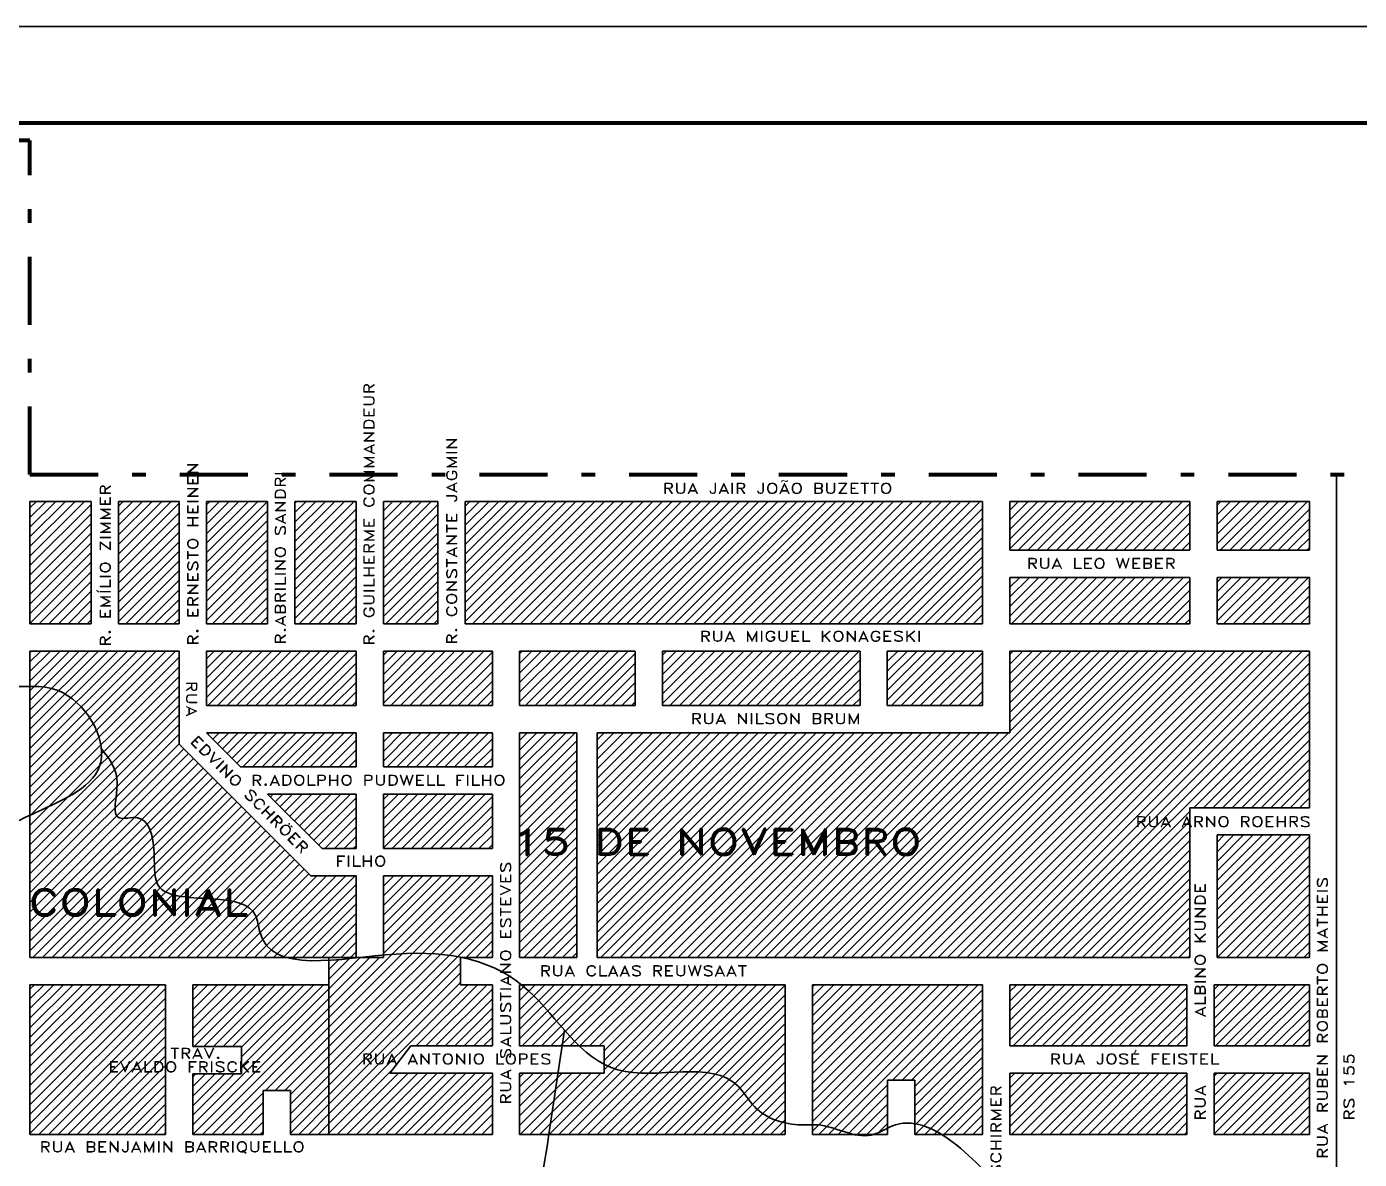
# Model space of a CAD drawing. Extents: x 15348.6 to 15438.1, y 2292.7 to 2368.6.
# Drawn here: x 15395.33 to 15405.11, y 2360.28 to 2368.6 of the extents above; entities that cross this region are included whole.
import ezdxf

# ---------------------------------------------------------------- set-up
doc = ezdxf.new("R2010")
doc.units = 0
doc.header["$LTSCALE"] = 2
doc.header["$MEASUREMENT"] = 0
doc.linetypes.add('DASHDOT2', pattern=[0.5, 0.25, -0.125, 0, -0.125])
doc.layers.get('0').update_dxf_attribs({"linetype": 'CONTINUOUS', "lineweight": 30})
for name, color, linetype, lineweight in [('02', 1, 'CONTINUOUS', 30), ('06', 7, 'CONTINUOUS', 30), ('12', 35, 'CONTINUOUS', 140), ('15NOVEMBRO', 2, 'CONTINUOUS', 30), ('COLONIAL', 10, 'CONTINUOUS', 30), ('DI', 30, 'CONTINUOUS', 30), ('Hidro', 5, 'CONTINUOUS', 30), ('SAOGERALDO', 1, 'CONTINUOUS', 30)]:
    doc.layers.add(name, color=color, linetype=linetype, lineweight=lineweight)
doc.styles.get("Standard").update_dxf_attribs({"font": 'romand.shx'})
pattern_1 = [(45, (0, 0), (-0.03535533905932738, 0.03535533905932738), [])]

msp = doc.modelspace()

# ---------------------------------------------------------------- hatches: boundary and pattern name
at = {"layer": '15NOVEMBRO', "linetype": 'Continuous'}
h = msp.add_hatch(dxfattribs=at)
h.set_pattern_fill('ANSI31', color=256, scale=0.4, style=0)
h.set_pattern_definition(pattern_1)
h.paths.add_polyline_path([(15398.54529145551, 2364.216892962601), (15402.34529145551, 2364.216892962601), (15402.34529145551, 2365.116892962601), (15398.54529145551, 2365.116892962601)])
at = {"layer": '15NOVEMBRO'}
h = msp.add_hatch(dxfattribs=at)
h.set_pattern_fill('ANSI31', color=256, scale=0.4, style=0)
h.set_pattern_definition(pattern_1)
h.paths.add_polyline_path([(15403.8673277573, 2365.116892962601), (15402.54529145551, 2365.116892962601), (15402.54529145551, 2364.758910001367), (15403.8673277573, 2364.758910001367)])
h.paths.add_polyline_path([(15404.74529145552, 2365.116892962602), (15404.0673277573, 2365.116892962601), (15404.0673277573, 2364.758910001367), (15404.74529145551, 2364.758910001367)])
h.paths.add_polyline_path([(15404.74529145551, 2364.558910001367), (15404.0673277573, 2364.558910001367), (15404.0673277573, 2364.216892962601), (15404.74529145551, 2364.216892962601)])
h.paths.add_polyline_path([(15403.8673277573, 2364.558910001368), (15402.54529145552, 2364.558910001367), (15402.54529145551, 2364.216892962601), (15403.8673277573, 2364.216892962601)])
h = msp.add_hatch(dxfattribs=at)
h.set_pattern_fill('ANSI31', color=256, scale=0.4, style=0)
h.set_pattern_definition(pattern_1)
h.paths.add_polyline_path([(15399.36529145551, 2363.416892962602), (15398.94529145551, 2363.416892962602), (15398.94529145551, 2361.766892962602), (15399.36529145552, 2361.766892962602)])
h.paths.add_polyline_path([(15399.51529145551, 2363.416892962601), (15399.51529145551, 2361.766892962602), (15403.8673277573, 2361.766892962602), (15403.8673277573, 2362.866892962601), (15404.74529145551, 2362.866892962601), (15404.74529145551, 2364.016892962602), (15402.54529145551, 2364.016892962602), (15402.54529145551, 2363.416892962601)])
h.paths.add_polyline_path([(15404.74529145551, 2362.666892962602), (15404.0673277573, 2362.666892962602), (15404.0673277573, 2361.766892962601), (15404.74529145551, 2361.766892962602)])
h.paths.add_polyline_path([(15404.74529145551, 2361.116892962601), (15404.74529145551, 2361.566892962602), (15404.04529145551, 2361.566892962602), (15404.04529145551, 2361.116892962601)])
h.paths.add_polyline_path([(15396.97804393404, 2363.005129267173), (15394.8328058388, 2363.005129267173), (15394.8328058388, 2363.155129267173), (15396.97804393404, 2363.155129267173)], flags=9)
h.paths.add_polyline_path([(15398.88045470622, 2362.457133408472), (15395.39831184908, 2362.457133408472), (15395.39831184908, 2362.832133408472), (15398.88045470622, 2362.832133408472)], flags=9)
h.paths.add_polyline_path([(15403.44240874255, 2362.821906563033), (15404.94002779017, 2362.821906563033), (15404.94002779017, 2362.706999896565), (15403.44240874255, 2362.706999896565)], flags=9)
at = {"layer": '15NOVEMBRO', "linetype": 'Continuous'}
h = msp.add_hatch(dxfattribs=at)
h.set_pattern_fill('ANSI31', color=256, scale=0.4, style=0)
h.set_pattern_definition(pattern_1)
h.paths.add_polyline_path([(15399.99529145551, 2364.016892962602), (15401.44529145551, 2364.016892962602), (15401.44529145551, 2363.616892962601), (15399.99529145551, 2363.616892962601)])
h.paths.add_polyline_path([(15398.94529145551, 2364.016892962602), (15399.79529145551, 2364.016892962602), (15399.79529145551, 2363.616892962601), (15398.94529145551, 2363.616892962601)])
h.paths.add_polyline_path([(15401.64529145551, 2364.016892962602), (15402.34529145551, 2364.016892962602), (15402.34529145551, 2363.616892962601), (15401.64529145551, 2363.616892962601)])
h = msp.add_hatch(dxfattribs=at)
h.set_pattern_fill('ANSI31', color=256, scale=0.4, style=0)
h.set_pattern_definition(pattern_1)
h.paths.add_polyline_path([(15397.94529145551, 2362.966892962601), (15398.74529145551, 2362.966892962601), (15398.74529145551, 2362.566892962602), (15397.94529145551, 2362.566892962602)])
at = {"layer": '15NOVEMBRO'}
h = msp.add_hatch(dxfattribs=at)
h.set_pattern_fill('ANSI31', color=256, scale=0.4, style=0)
h.set_pattern_definition(pattern_1)
edge = h.paths.add_edge_path()
edge.add_line((15398.74529145551, 2361.566892962601), (15398.51150741549, 2361.566892962603))
edge.add_line((15398.51150741549, 2361.566892962603), (15398.51150741548, 2361.76825533533))
edge.add_spline(control_points=[(15398.51972070596, 2361.766892962602), (15398.37551585443, 2361.796727240598), (15398.18821548533, 2361.804805826187), (15397.97668388205, 2361.787088199515), (15397.94529145551, 2361.78415255488)], knot_values=[3.009577336264993, 3.009577336264993, 3.009577336264993, 3.009577336264993, 3.44653621466964, 3.521799461975714, 3.521799461975714, 3.521799461975714, 3.521799461975714], degree=3, periodic=0)
edge.add_line((15397.94529145551, 2361.78415255488), (15397.94529145551, 2361.766892962602))
edge.add_line((15397.94529145551, 2361.766892962602), (15397.77877630882, 2361.766892962602))
edge.add_spline(control_points=[(15397.77877630883, 2361.766892962602), (15397.69948295653, 2361.758396540155), (15397.62056199622, 2361.750277075598), (15397.54529145551, 2361.746006657312)], knot_values=[2.690397797179733, 2.690397797179733, 2.690397797179733, 2.690397797179733, 2.877879682046932, 2.877879682046932, 2.877879682046932, 2.877879682046932], degree=3, periodic=0)
edge.add_line((15397.54529145551, 2361.746006657311), (15397.54529145552, 2360.466892962602))
edge.add_line((15397.54529145552, 2360.466892962602), (15398.74529145551, 2360.466892962602))
edge.add_line((15398.74529145551, 2360.466892962602), (15398.74529145551, 2360.916892962602))
edge.add_line((15398.74529145551, 2360.916892962602), (15397.99341500562, 2360.916892962602))
edge.add_line((15397.99341500562, 2360.916892962602), (15398.14706684527, 2361.116892962601))
edge.add_line((15398.14706684527, 2361.116892962601), (15398.74529145551, 2361.116892962601))
edge.add_line((15398.74529145551, 2361.116892962601), (15398.74529145551, 2361.566892962601))
edge = h.paths.add_edge_path()
edge.add_line((15398.74529145551, 2362.366892962601), (15397.94529145551, 2362.366892962601))
edge.add_line((15397.94529145551, 2362.366892962601), (15397.94529145551, 2361.78415255488))
edge.add_spline(control_points=[(15397.94529145551, 2361.78415255488), (15397.97668388205, 2361.787088199515), (15398.18821548533, 2361.804805826187), (15398.37551585443, 2361.796727240598), (15398.51972070596, 2361.766892962602)], knot_values=[3.009577336264993, 3.009577336264993, 3.009577336264993, 3.009577336264993, 3.084840583571067, 3.521799461975714, 3.521799461975714, 3.521799461975714, 3.521799461975714], degree=3, periodic=0)
edge.add_line((15398.51972070596, 2361.766892962602), (15398.74529145551, 2361.766892962602))
edge.add_line((15398.74529145551, 2361.766892962602), (15398.74529145551, 2362.366892962601))
h.paths.add_polyline_path([(15397.75922826877, 2361.078589082635), (15399.37589493543, 2361.078589082635), (15399.37589493543, 2360.963682416167), (15397.75922826877, 2360.963682416167)], flags=9)
h = msp.add_hatch(dxfattribs=at)
h.set_pattern_fill('ANSI31', color=256, scale=0.4, style=0)
h.set_pattern_definition(pattern_1)
edge = h.paths.add_edge_path()
edge.add_spline(control_points=[(15399.27424141496, 2361.232913923319), (15399.18679889521, 2361.332326267695), (15399.0881356364, 2361.457702227217), (15398.97579976806, 2361.552943002669), (15398.95819337631, 2361.566892962602)], knot_values=[4.023812758682234, 4.023812758682234, 4.023812758682234, 4.023812758682234, 4.404741643844562, 4.473965615422356, 4.473965615422356, 4.473965615422356, 4.473965615422356], degree=3, periodic=0)
edge.add_line((15398.95819337632, 2361.566892962602), (15398.94529145551, 2361.566892962602))
edge.add_line((15398.94529145551, 2361.566892962602), (15398.94529145551, 2361.116892962601))
edge.add_line((15398.94529145551, 2361.116892962601), (15399.25726595892, 2361.116892962601))
edge.add_spline(control_points=[(15399.25726595892, 2361.116892962601), (15399.26292949954, 2361.155576345252), (15399.26858545726, 2361.194245134285), (15399.27424141497, 2361.232913923319)], knot_values=[0, 0, 0, 0, 0.1179394777064714, 0.1179394777064714, 0.1179394777064714, 0.1179394777064714], degree=3, periodic=0)
edge = h.paths.add_edge_path()
edge.add_line((15400.89529145551, 2361.566892962602), (15398.95819337631, 2361.566892962602))
edge.add_spline(control_points=[(15398.95819337631, 2361.566892962602), (15398.97579976806, 2361.552943002669), (15399.0881356364, 2361.457702227217), (15399.18679889521, 2361.332326267695), (15399.27424141496, 2361.232913923319)], knot_values=[4.023812758682235, 4.023812758682235, 4.023812758682235, 4.023812758682235, 4.093036730260029, 4.473965615422357, 4.473965615422357, 4.473965615422357, 4.473965615422357], degree=3, periodic=0)
edge.add_spline(control_points=[(15399.27424141496, 2361.232913923319), (15399.30978654528, 2361.192503094057), (15399.34598463418, 2361.153196637168), (15399.38375875247, 2361.116892962664)], knot_values=[4.473965615422357, 4.473965615422357, 4.473965615422357, 4.473965615422357, 4.62881210089573, 4.62881210089573, 4.62881210089573, 4.62881210089573], degree=3, periodic=0)
edge.add_line((15399.38375875254, 2361.116892962601), (15399.56529145551, 2361.116892962601))
edge.add_line((15399.56529145551, 2361.116892962601), (15399.56529145551, 2360.981346868052))
edge.add_spline(control_points=[(15399.56529145552, 2360.981346868049), (15399.59776906568, 2360.964395719107), (15399.8998600474, 2360.841519512247), (15400.44042896287, 2361.055254459853), (15400.6676098671, 2360.639623105594), (15400.80998552332, 2360.570287746797), (15400.89529145551, 2360.551106211785)], knot_values=[4.858526700468653, 4.858526700468653, 4.858526700468653, 4.858526700468653, 4.97158551612217, 5.861647393882578, 6.052966025565458, 6.30632338731716, 6.30632338731716, 6.30632338731716, 6.30632338731716], degree=3, periodic=0)
edge.add_line((15400.89529145551, 2360.551106211784), (15400.89529145551, 2361.566892962602))
edge = h.paths.add_edge_path(flags=16)
edge.add_spline(control_points=[(15399.38375875247, 2361.116892962664), (15399.34598463418, 2361.153196637168), (15399.30978654528, 2361.192503094057), (15399.27424141496, 2361.232913923319)], knot_values=[4.473965615422357, 4.473965615422357, 4.473965615422357, 4.473965615422357, 4.62881210089573, 4.62881210089573, 4.62881210089573, 4.62881210089573], degree=3, periodic=0)
edge.add_spline(control_points=[(15399.27424141497, 2361.232913923319), (15399.26858545726, 2361.194245134285), (15399.26292949954, 2361.155576345252), (15399.25726595892, 2361.116892962601)], knot_values=[0, 0, 0, 0, 0.1179394777064714, 0.1179394777064714, 0.1179394777064714, 0.1179394777064714], degree=3, periodic=0)
edge.add_line((15399.25726595892, 2361.116892962601), (15399.38375875253, 2361.116892962601))
edge = h.paths.add_edge_path()
edge.add_spline(control_points=[(15400.89529145551, 2360.551106211785), (15400.80998552332, 2360.570287746797), (15400.6676098671, 2360.639623105594), (15400.44042896287, 2361.055254459853), (15399.8998600474, 2360.841519512247), (15399.59776906568, 2360.964395719107), (15399.56529145552, 2360.981346868049)], knot_values=[4.858526700468653, 4.858526700468653, 4.858526700468653, 4.858526700468653, 5.111884062220356, 5.303202693903236, 6.193264571663644, 6.30632338731716, 6.30632338731716, 6.30632338731716, 6.30632338731716], degree=3, periodic=0)
edge.add_line((15399.56529145551, 2360.981346868052), (15399.56529145551, 2360.916892962602))
edge.add_line((15399.56529145551, 2360.916892962602), (15399.22790822086, 2360.916892962602))
edge.add_spline(control_points=[(15399.22790822086, 2360.916892962602), (15399.20593940457, 2360.767757203295), (15399.18366531865, 2360.618033940899), (15399.16065458022, 2360.466892962601)], knot_values=[0.3209879722445553, 0.3209879722445553, 0.3209879722445553, 0.3209879722445553, 0.7745827399178773, 0.7745827399178773, 0.7745827399178773, 0.7745827399178773], degree=3, periodic=0)
edge.add_line((15399.16065458022, 2360.466892962601), (15400.89529145551, 2360.466892962601))
edge.add_line((15400.89529145551, 2360.466892962601), (15400.89529145551, 2360.551106211785))
edge = h.paths.add_edge_path()
edge.add_line((15399.22790822086, 2360.916892962602), (15398.94529145551, 2360.916892962602))
edge.add_line((15398.94529145551, 2360.916892962602), (15398.94529145551, 2360.466892962601))
edge.add_line((15398.94529145551, 2360.466892962601), (15399.16065458022, 2360.466892962601))
edge.add_spline(control_points=[(15399.16065458022, 2360.466892962601), (15399.18366531865, 2360.618033940899), (15399.20593940457, 2360.767757203295), (15399.22790822086, 2360.916892962602)], knot_values=[0.3209879722445552, 0.3209879722445552, 0.3209879722445552, 0.3209879722445552, 0.7745827399178772, 0.7745827399178772, 0.7745827399178772, 0.7745827399178772], degree=3, periodic=0)
h = msp.add_hatch(dxfattribs=at)
h.set_pattern_fill('ANSI31', color=256, scale=0.4, style=0)
h.set_pattern_definition(pattern_1)
edge = h.paths.add_edge_path()
edge.add_line((15402.34529145551, 2361.566892962602), (15401.09529145552, 2361.566892962602))
edge.add_line((15401.09529145552, 2361.566892962602), (15401.09529145551, 2360.538712845327))
edge.add_spline(control_points=[(15401.09529145551, 2360.538712845328), (15401.10780166248, 2360.538725331658), (15401.2092568168, 2360.535977944098), (15401.31221714084, 2360.486485582113), (15401.39963161425, 2360.466892962602)], knot_values=[6.504040269796674, 6.504040269796674, 6.504040269796674, 6.504040269796674, 6.541728499326028, 6.809948534590802, 6.809948534590802, 6.809948534590802, 6.809948534590802], degree=3, periodic=0)
edge.add_line((15401.39963161426, 2360.466892962602), (15401.54335576969, 2360.466892962601))
edge.add_spline(control_points=[(15401.54335576969, 2360.466892962602), (15401.57826682704, 2360.477464658481), (15401.6124786303, 2360.496002342416), (15401.64704900947, 2360.512611190576)], knot_values=[6.960432480957047, 6.960432480957047, 6.960432480957047, 6.960432480957047, 7.073231803839071, 7.073231803839071, 7.073231803839071, 7.073231803839071], degree=3, periodic=0)
edge.add_line((15401.64704900947, 2360.512611190575), (15401.64704900947, 2360.866105866088))
edge.add_line((15401.64704900947, 2360.866105866088), (15401.84704900947, 2360.866105866087))
edge.add_line((15401.84704900947, 2360.866105866087), (15401.84704900947, 2360.54593794123))
edge.add_spline(control_points=[(15401.84704900947, 2360.545937941229), (15401.91367285298, 2360.535228446693), (15401.98079021633, 2360.505927704643), (15402.04465317358, 2360.466892962601)], knot_values=[7.283224039699592, 7.283224039699592, 7.283224039699592, 7.283224039699592, 7.487653698155132, 7.487653698155132, 7.487653698155132, 7.487653698155132], degree=3, periodic=0)
edge.add_line((15402.04465317358, 2360.466892962601), (15402.34529145551, 2360.466892962601))
edge.add_line((15402.34529145551, 2360.466892962601), (15402.34529145551, 2361.566892962602))
edge = h.paths.add_edge_path(flags=16)
edge.add_spline(control_points=[(15402.04465317358, 2360.466892962601), (15401.98079021633, 2360.505927704643), (15401.91367285298, 2360.535228446693), (15401.84704900947, 2360.545937941229)], knot_values=[7.283224039699592, 7.283224039699592, 7.283224039699592, 7.283224039699592, 7.487653698155132, 7.487653698155132, 7.487653698155132, 7.487653698155132], degree=3, periodic=0)
edge.add_line((15401.84704900947, 2360.54593794123), (15401.84704900947, 2360.466892962601))
edge.add_line((15401.84704900947, 2360.466892962601), (15402.04465317358, 2360.466892962601))
edge = h.paths.add_edge_path(flags=16)
edge.add_spline(control_points=[(15401.64704900947, 2360.512611190576), (15401.6124786303, 2360.496002342416), (15401.57826682704, 2360.477464658481), (15401.54335576969, 2360.466892962602)], knot_values=[6.960432480957047, 6.960432480957047, 6.960432480957047, 6.960432480957047, 7.07323180383907, 7.07323180383907, 7.07323180383907, 7.07323180383907], degree=3, periodic=0)
edge.add_line((15401.54335576969, 2360.466892962602), (15401.64704900946, 2360.466892962602))
edge.add_line((15401.64704900946, 2360.466892962602), (15401.64704900947, 2360.512611190576))
edge = h.paths.add_edge_path(flags=16)
edge.add_spline(control_points=[(15401.39963161425, 2360.466892962602), (15401.31221714084, 2360.486485582113), (15401.2092568168, 2360.535977944098), (15401.10780166248, 2360.538725331658), (15401.09529145551, 2360.538712845328)], knot_values=[6.504040269796674, 6.504040269796674, 6.504040269796674, 6.504040269796674, 6.772260305061448, 6.809948534590802, 6.809948534590802, 6.809948534590802, 6.809948534590802], degree=3, periodic=0)
edge.add_line((15401.09529145551, 2360.538712845327), (15401.09529145551, 2360.466892962601))
edge.add_line((15401.09529145551, 2360.466892962601), (15401.39963161426, 2360.466892962601))
at = {"layer": '15NOVEMBRO', "linetype": 'Continuous'}
h = msp.add_hatch(dxfattribs=at)
h.set_pattern_fill('ANSI31', color=256, scale=0.4, style=0)
h.set_pattern_definition(pattern_1)
h.paths.add_polyline_path([(15402.54529145551, 2361.566892962602), (15403.84529145551, 2361.566892962602), (15403.84529145551, 2361.116892962601), (15402.54529145551, 2361.116892962601)])
h.paths.add_polyline_path([(15403.84529145551, 2360.916892962602), (15403.84529145551, 2360.466892962601), (15402.54529145551, 2360.466892962601), (15402.54529145551, 2360.916892962602)])
h = msp.add_hatch(dxfattribs=at)
h.set_pattern_fill('ANSI31', color=256, scale=0.4, style=0)
h.set_pattern_definition(pattern_1)
h.paths.add_polyline_path([(15404.74529145551, 2360.916892962602), (15404.74529145551, 2360.466892962601), (15404.04529145551, 2360.466892962601), (15404.04529145551, 2360.916892962602)])
at = {"layer": 'COLONIAL', "linetype": 'Continuous'}
h = msp.add_hatch(dxfattribs=at)
h.set_pattern_fill('ANSI31', color=256, scale=0.4, style=0)
h.set_pattern_definition(pattern_1)
h.paths.add_polyline_path([(15397.29529145551, 2365.116892962601), (15397.74529145551, 2365.116892962601), (15397.74529145551, 2364.216892962601), (15397.29529145551, 2364.216892962601)])
h.paths.add_polyline_path([(15396.64529145551, 2365.116892962601), (15397.09529145551, 2365.116892962601), (15397.09529145551, 2364.216892962601), (15396.64529145551, 2364.216892962601)])
h.paths.add_polyline_path([(15396.44529145551, 2364.216892962601), (15396.44529145551, 2365.116892962601), (15396.00006040351, 2365.116892962601), (15396.00006040351, 2364.216892962601)])
h.paths.add_polyline_path([(15395.35006040351, 2365.116892962601), (15395.80006040351, 2365.116892962601), (15395.80006040351, 2364.216892962601), (15395.35006040351, 2364.216892962601)])
h = msp.add_hatch(dxfattribs=at)
h.set_pattern_fill('ANSI31', color=256, scale=0.4, style=0)
h.set_pattern_definition(pattern_1)
h.paths.add_polyline_path([(15397.94529145551, 2365.116892962601), (15398.34529145551, 2365.116892962601), (15398.34529145551, 2364.216892962601), (15397.94529145551, 2364.216892962601)])
at = {"layer": 'COLONIAL'}
h = msp.add_hatch(dxfattribs=at)
h.set_pattern_fill('ANSI31', color=256, scale=0.4, style=0)
h.set_pattern_definition(pattern_1)
h.paths.add_polyline_path([(15397.94529145551, 2363.616892962601), (15398.74529145551, 2363.616892962601), (15398.74529145551, 2364.016892962602), (15397.94529145551, 2364.016892962601)])
h.paths.add_polyline_path([(15397.74529145551, 2364.016892962602), (15396.64529145551, 2364.016892962602), (15396.64529145551, 2363.616892962601), (15397.74529145551, 2363.616892962601)], flags=17)
h.paths.add_polyline_path([(15397.74529145551, 2363.166892962602), (15397.74529145551, 2363.416892962602), (15396.64529145552, 2363.416892962601), (15396.89529145551, 2363.166892962601)], flags=17)
h.paths.add_polyline_path([(15397.94529145551, 2363.416892962602), (15397.94529145551, 2363.166892962602), (15398.74529145551, 2363.166892962602), (15398.74529145551, 2363.416892962602)])
edge = h.paths.add_edge_path()
edge.add_spline(control_points=[(15395.87453823072, 2363.300419997158), (15395.93164222477, 2363.228319761513), (15396.04072496355, 2363.09059049577), (15395.92336891446, 2362.744595316321), (15396.20811412352, 2362.835688052873), (15396.28134524093, 2362.554335338083), (15396.23018434029, 2362.194276164526), (15396.67608950344, 2362.216219800576), (15397.01369809809, 2362.154396015592), (15397.03670905896, 2361.873024266012), (15397.13498723397, 2361.795081446472), (15397.23354833871, 2361.766892962627)], knot_values=[0, 0, 0, 0, 0.2793822887289807, 0.5336892056458181, 0.6682324510312482, 0.9221587837910417, 1.192616045013383, 1.638568713579348, 1.946706765166279, 2.069857053842876, 2.399519461852452, 2.399519461852452, 2.399519461852452, 2.399519461852452], degree=3, periodic=0)
edge.add_line((15397.23354833879, 2361.766892962602), (15397.74529145551, 2361.766892962602))
edge.add_line((15397.74529145551, 2361.766892962602), (15397.74529145551, 2362.366892962601))
edge.add_line((15397.74529145551, 2362.366892962601), (15397.41244874304, 2362.366892962601))
edge.add_line((15397.41244874304, 2362.366892962601), (15396.44529145551, 2363.334050250131))
edge.add_line((15396.44529145551, 2363.334050250131), (15396.44529145551, 2364.016892962602))
edge.add_line((15396.44529145551, 2364.016892962602), (15395.35006040351, 2364.016892962602))
edge.add_line((15395.35006040351, 2364.016892962602), (15395.35006040351, 2363.757854659222))
edge.add_spline(control_points=[(15395.35006040351, 2363.757854659222), (15395.42056024412, 2363.757911353212), (15395.66708427116, 2363.740085473108), (15395.85639264371, 2363.468057524873), (15395.87453823072, 2363.300419997161)], knot_values=[420.5777469064036, 420.5777469064036, 420.5777469064036, 420.5777469064036, 440.8982990096423, 491.7090059514284, 491.7090059514284, 491.7090059514284, 491.7090059514284], degree=3, periodic=0)
edge = h.paths.add_edge_path()
edge.add_spline(control_points=[(15397.23354833871, 2361.766892962627), (15397.13498723397, 2361.795081446472), (15397.03670905896, 2361.873024266012), (15397.01369809809, 2362.154396015592), (15396.67608950344, 2362.216219800576), (15396.23018434029, 2362.194276164526), (15396.28134524093, 2362.554335338083), (15396.20811412352, 2362.835688052873), (15395.92336891446, 2362.744595316321), (15396.04072496355, 2363.09059049577), (15395.93164222477, 2363.228319761513), (15395.87453823072, 2363.300419997158)], knot_values=[0, 0, 0, 0, 0.3296624080095762, 0.4528126966861732, 0.7609507482731048, 1.20690341683907, 1.477360678061411, 1.731287010821204, 1.865830256206634, 2.120137173123472, 2.399519461852452, 2.399519461852452, 2.399519461852452, 2.399519461852452], degree=3, periodic=0)
edge.add_spline(control_points=[(15395.87453823072, 2363.300419997161), (15395.87816634341, 2363.266901773643), (15395.8708268478, 2363.040617529045), (15395.58614176936, 2362.920381341769), (15395.36404151711, 2362.817992292105), (15395.35006040351, 2362.81149741528)], knot_values=[491.7090059514284, 491.7090059514284, 491.7090059514284, 491.7090059514284, 501.8683339705631, 562.5495854844714, 566.6574118795512, 566.6574118795512, 566.6574118795512, 566.6574118795512], degree=3, periodic=0)
edge.add_line((15395.35006040351, 2362.81149741528), (15395.35006040351, 2361.766892962602))
edge.add_line((15395.35006040351, 2361.766892962602), (15397.23354833879, 2361.766892962602))
edge = h.paths.add_edge_path()
edge.add_spline(control_points=[(15395.35006040351, 2362.81149741528), (15395.36404151711, 2362.817992292105), (15395.58614176936, 2362.920381341769), (15396.06382695116, 2363.122130746035), (15395.70229408593, 2363.737539490292), (15395.42056024412, 2363.757911353212), (15395.35006040351, 2363.757854659222)], knot_values=[420.5777469064036, 420.5777469064036, 420.5777469064036, 420.5777469064036, 424.6855733014834, 485.3668248153917, 546.3368597763125, 566.6574118795512, 566.6574118795512, 566.6574118795512, 566.6574118795512], degree=3, periodic=0)
edge.add_line((15395.35006040351, 2363.757854659222), (15395.35006040351, 2363.616892962601))
edge.add_line((15395.35006040351, 2363.616892962601), (15395.35006040351, 2362.811497415279))
h.paths.add_polyline_path([(15395.36670325943, 2362.012834554294), (15393.50360802133, 2362.012834554294), (15393.50360802133, 2362.387834554294), (15395.36670325943, 2362.387834554294)], flags=9)
at = {"layer": 'COLONIAL', "linetype": 'Continuous'}
h = msp.add_hatch(dxfattribs=at)
h.set_pattern_fill('ANSI31', color=256, scale=0.4, style=0)
h.set_pattern_definition(pattern_1)
h.paths.add_polyline_path([(15397.74529145551, 2362.966892962601), (15397.09529145551, 2362.966892962601), (15397.49529145551, 2362.566892962602), (15397.74529145551, 2362.566892962602)])
at = {"layer": 'COLONIAL'}
h = msp.add_hatch(dxfattribs=at)
h.set_pattern_fill('ANSI31', color=256, scale=0.4, style=0)
h.set_pattern_definition(pattern_1)
h.paths.add_polyline_path([(15397.0626335321, 2360.466892962601), (15397.0626335321, 2360.789357120155), (15397.26263353211, 2360.789357120154), (15397.26263353211, 2360.466892962601), (15397.54529145552, 2360.466892962601), (15397.54529145551, 2361.566892962602), (15396.54529145551, 2361.566892962601), (15396.54529145552, 2361.112728045813), (15396.90310552335, 2361.112728045813), (15396.90310552335, 2360.912728045813), (15396.54529145552, 2360.912728045813), (15396.54529145551, 2360.466892962601)])
h.paths.add_polyline_path([(15395.92952751414, 2360.900284989114), (15394.63667037128, 2360.900284989114), (15394.63667037128, 2361.050284989114), (15395.92952751414, 2361.050284989114)], flags=9)
at = {"layer": 'COLONIAL', "linetype": 'Continuous'}
h = msp.add_hatch(dxfattribs=at)
h.set_pattern_fill('ANSI31', color=256, scale=0.4, style=0)
h.set_pattern_definition(pattern_1)
h.paths.add_polyline_path([(15396.34529145551, 2361.566892962602), (15395.35006040351, 2361.566892962601), (15395.35006040351, 2360.466892962601), (15396.34529145551, 2360.466892962601)])

# ---------------------------------------------------------------- linework, layer by layer
at = {"color": 7, "linetype": 'Continuous'}
for p, q in [((15404.94529145551, 2365.316892962602), (15404.94529145551, 2360.369534316555)), ((15395.35006040351, 2365.116892962601), (15395.80006040351, 2365.116892962601)), ((15395.35006040351, 2364.216892962601), (15395.35006040351, 2365.116892962601)), ((15395.80006040351, 2364.216892962601), (15395.80006040351, 2365.116892962601)), ((15396.00006040351, 2364.216892962601), (15396.00006040351, 2365.116892962601)), ((15396.00006040351, 2365.116892962601), (15396.44529145551, 2365.116892962601)), ((15396.44529145551, 2364.216892962601), (15396.44529145551, 2365.116892962601)), ((15396.64529145551, 2365.116892962601), (15397.09529145551, 2365.116892962601)), ((15396.64529145551, 2364.216892962601), (15396.64529145551, 2365.116892962601)), ((15397.09529145551, 2364.216892962601), (15397.09529145551, 2365.116892962601)), ((15397.29529145551, 2364.216892962601), (15397.29529145551, 2365.116892962601)), ((15397.29529145551, 2365.116892962601), (15397.74529145551, 2365.116892962601)), ((15397.74529145551, 2364.216892962601), (15397.74529145551, 2365.116892962601)), ((15397.94529145551, 2364.216892962601), (15397.94529145551, 2365.116892962601)), ((15397.94529145551, 2365.116892962601), (15398.34529145551, 2365.116892962601)), ((15398.34529145551, 2364.216892962601), (15398.34529145551, 2365.116892962601)), ((15398.54529145551, 2364.216892962601), (15398.54529145551, 2365.116892962601)), ((15398.54529145551, 2365.116892962601), (15402.34529145551, 2365.116892962601)), ((15402.34529145551, 2365.116892962601), (15402.34529145551, 2364.216892962601)), ((15402.54529145551, 2365.116892962601), (15402.54529145551, 2364.758910001367)), ((15402.54529145551, 2365.116892962601), (15403.8673277573, 2365.116892962601)), ((15403.8673277573, 2365.116892962601), (15403.8673277573, 2364.758910001367)), ((15404.0673277573, 2365.116892962601), (15404.74529145551, 2365.116892962601)), ((15404.0673277573, 2365.116892962601), (15404.0673277573, 2364.758910001367)), ((15404.74529145551, 2365.116892962601), (15404.74529145551, 2364.758910001367)), ((15402.54529145551, 2364.758910001367), (15403.8673277573, 2364.758910001367)), ((15404.0673277573, 2364.758910001367), (15404.74529145551, 2364.758910001367)), ((15402.54529145551, 2364.558910001367), (15403.8673277573, 2364.558910001367)), ((15402.54529145551, 2364.558910001367), (15402.54529145551, 2364.216892962601)), ((15403.8673277573, 2364.558910001367), (15403.8673277573, 2364.216892962601)), ((15404.0673277573, 2364.558910001367), (15404.74529145551, 2364.558910001367)), ((15404.0673277573, 2364.558910001367), (15404.0673277573, 2364.216892962601)), ((15404.74529145551, 2364.558910001367), (15404.74529145551, 2364.216892962601)), ((15395.35006040351, 2364.216892962601), (15395.80006040351, 2364.216892962601)), ((15396.00006040351, 2364.216892962601), (15396.44529145551, 2364.216892962601)), ((15396.64529145551, 2364.216892962601), (15397.09529145551, 2364.216892962601)), ((15397.29529145551, 2364.216892962601), (15397.74529145551, 2364.216892962601)), ((15397.94529145551, 2364.216892962601), (15398.34529145551, 2364.216892962601)), ((15398.54529145551, 2364.216892962601), (15402.34529145551, 2364.216892962601)), ((15402.54529145551, 2364.216892962601), (15403.8673277573, 2364.216892962601)), ((15404.0673277573, 2364.216892962601), (15404.74529145551, 2364.216892962601)), ((15395.35006040351, 2361.766892962602), (15395.35006040352, 2364.016892962602)), ((15395.35006040352, 2364.016892962602), (15396.44529145551, 2364.016892962602)), ((15395.35006040351, 2363.616892962601), (15395.35006040351, 2364.016892962602)), ((15396.44529145551, 2363.334050250132), (15396.44529145551, 2364.016892962602)), ((15396.64529145551, 2363.616892962601), (15396.64529145551, 2364.016892962602)), ((15396.64529145551, 2364.016892962602), (15397.74529145551, 2364.016892962602)), ((15397.74529145551, 2363.616892962601), (15397.74529145551, 2364.016892962602)), ((15397.94529145551, 2363.616892962601), (15397.94529145551, 2364.016892962602)), ((15397.94529145551, 2364.016892962602), (15398.74529145551, 2364.016892962602)), ((15398.74529145551, 2363.616892962601), (15398.74529145551, 2364.016892962602)), ((15398.94529145551, 2363.616892962601), (15398.94529145551, 2364.016892962602)), ((15398.94529145551, 2364.016892962602), (15399.79529145551, 2364.016892962602)), ((15399.79529145551, 2364.016892962602), (15399.79529145551, 2363.616892962601)), ((15399.99529145551, 2364.016892962602), (15399.99529145551, 2363.616892962601)), ((15399.99529145551, 2364.016892962602), (15401.44529145551, 2364.016892962602)), ((15401.44529145551, 2364.016892962602), (15401.44529145551, 2363.616892962601)), ((15401.64529145551, 2364.016892962602), (15401.64529145551, 2363.616892962601)), ((15401.64529145551, 2364.016892962602), (15402.34529145551, 2364.016892962602)), ((15402.34529145551, 2364.016892962602), (15402.34529145551, 2363.616892962601)), ((15402.54529145551, 2364.016892962602), (15402.54529145552, 2363.416892962601)), ((15402.54529145551, 2364.016892962602), (15404.74529145551, 2364.016892962602)), ((15404.0673277573, 2364.016892962602), (15404.74529145551, 2364.016892962602)), ((15404.74529145551, 2364.016892962602), (15404.74529145551, 2363.723893392295)), ((15404.74529145551, 2364.016892962602), (15404.74529145551, 2362.866892962601)), ((15396.64529145551, 2363.616892962601), (15397.74529145551, 2363.616892962601)), ((15397.94529145551, 2363.616892962601), (15398.74529145551, 2363.616892962601)), ((15398.94529145551, 2363.616892962601), (15399.79529145551, 2363.616892962601)), ((15399.99529145551, 2363.616892962601), (15401.44529145551, 2363.616892962601)), ((15401.64529145551, 2363.616892962601), (15402.34529145551, 2363.616892962601)), ((15395.35006040351, 2363.166892962602), (15395.35006040351, 2363.416892962602)), ((15396.44529145551, 2363.334050250127), (15396.44529145551, 2363.416892962602)), ((15396.64529145551, 2363.416892962602), (15396.89529145551, 2363.166892962602)), ((15396.64529145551, 2363.416892962601), (15397.74529145551, 2363.416892962602)), ((15397.74529145551, 2363.166892962602), (15397.74529145551, 2363.416892962602)), ((15397.94529145551, 2363.166892962602), (15397.94529145551, 2363.416892962602)), ((15397.94529145551, 2363.416892962602), (15398.74529145551, 2363.416892962602)), ((15398.74529145551, 2363.166892962602), (15398.74529145551, 2363.416892962602)), ((15398.94529145551, 2361.766892962602), (15398.94529145551, 2363.416892962602)), ((15398.94529145551, 2363.416892962602), (15399.36529145551, 2363.416892962602)), ((15399.36529145551, 2361.766892962602), (15399.36529145551, 2363.416892962602)), ((15399.51529145551, 2361.766892962602), (15399.51529145551, 2363.416892962602)), ((15399.51529145551, 2363.416892962602), (15402.54529145552, 2363.416892962601)), ((15396.44529145551, 2363.334050250127), (15396.61244874304, 2363.166892962602)), ((15396.44529145551, 2363.334050250132), (15397.41244874304, 2362.366892962601)), ((15396.89529145552, 2363.166892962601), (15397.74529145551, 2363.166892962602)), ((15397.94529145551, 2363.166892962602), (15398.74529145551, 2363.166892962602)), ((15397.09529145551, 2362.966892962601), (15397.49529145551, 2362.566892962602)), ((15397.09529145551, 2362.966892962601), (15397.74529145551, 2362.966892962601)), ((15397.74529145551, 2362.566892962602), (15397.74529145551, 2362.966892962601)), ((15397.94529145551, 2362.566892962602), (15397.94529145551, 2362.966892962601)), ((15397.94529145551, 2362.966892962601), (15398.74529145551, 2362.966892962601)), ((15398.74529145551, 2362.566892962602), (15398.74529145551, 2362.966892962601)), ((15403.8673277573, 2362.866892962601), (15403.8673277573, 2361.766892962602)), ((15403.8673277573, 2362.866892962601), (15404.74529145551, 2362.866892962601)), ((15404.0673277573, 2362.666892962602), (15404.0673277573, 2361.766892962602)), ((15404.0673277573, 2362.666892962602), (15404.74529145551, 2362.666892962602)), ((15404.74529145551, 2362.666892962602), (15404.74529145551, 2361.766892962602)), ((15397.49529145551, 2362.566892962602), (15397.74529145551, 2362.566892962602)), ((15397.94529145551, 2362.566892962602), (15398.74529145551, 2362.566892962602)), ((15397.41244874304, 2362.366892962601), (15397.74529145551, 2362.366892962601)), ((15397.74529145551, 2361.766892962602), (15397.74529145551, 2362.366892962601)), ((15397.94529145551, 2361.766892962602), (15397.94529145551, 2362.366892962601)), ((15397.94529145551, 2362.366892962601), (15398.74529145551, 2362.366892962601)), ((15398.74529145551, 2361.766892962602), (15398.74529145551, 2362.366892962601)), ((15395.35006040351, 2361.766892962602), (15397.94529145551, 2361.766892962602)), ((15398.51150741549, 2361.766892962602), (15398.74529145551, 2361.766892962602)), ((15398.94529145551, 2361.766892962602), (15399.36529145551, 2361.766892962602)), ((15399.51529145551, 2361.766892962602), (15403.8673277573, 2361.766892962602)), ((15404.0673277573, 2361.766892962602), (15404.74529145551, 2361.766892962602)), ((15395.35006040351, 2360.466892962601), (15395.35006040351, 2361.566892962602)), ((15395.35006040351, 2361.566892962602), (15396.34529145551, 2361.566892962602)), ((15396.34529145551, 2360.466892962601), (15396.34529145551, 2361.566892962602)), ((15397.54529145551, 2361.566892962602), (15396.54529145551, 2361.566892962602)), ((15396.54529145552, 2361.112728045813), (15396.54529145551, 2361.566892962602)), ((15398.51150741549, 2361.566892962602), (15398.74529145551, 2361.566892962602)), ((15398.74529145551, 2361.116892962601), (15398.74529145551, 2361.566892962602)), ((15398.94529145551, 2361.116892962601), (15398.94529145551, 2361.566892962602)), ((15398.94529145551, 2361.116892962601), (15398.94529145551, 2361.566892962602)), ((15398.94529145551, 2361.566892962602), (15400.89529145551, 2361.566892962602)), ((15400.89529145551, 2361.566892962602), (15400.89529145551, 2360.466892962601)), ((15401.09529145551, 2361.566892962602), (15401.09529145551, 2360.466892962601)), ((15401.09529145551, 2361.566892962602), (15402.34529145551, 2361.566892962602)), ((15402.34529145551, 2361.566892962602), (15402.34529145551, 2360.466892962601)), ((15402.54529145551, 2361.566892962602), (15402.54529145551, 2361.116892962601)), ((15402.54529145551, 2361.566892962602), (15403.84529145551, 2361.566892962602)), ((15403.84529145551, 2361.566892962602), (15403.84529145551, 2361.116892962601)), ((15404.04529145551, 2361.566892962602), (15404.04529145551, 2361.116892962601)), ((15404.04529145551, 2361.566892962602), (15404.74529145551, 2361.566892962602)), ((15404.74529145551, 2361.566892962602), (15404.74529145551, 2361.116892962601)), ((15397.99341500562, 2360.916892962602), (15398.14706684527, 2361.116892962601)), ((15398.14706684527, 2361.116892962601), (15398.74529145551, 2361.116892962601)), ((15398.94529145551, 2361.116892962601), (15399.56529145551, 2361.116892962601)), ((15399.56529145551, 2360.916892962602), (15399.56529145551, 2361.116892962601)), ((15402.54529145551, 2361.116892962601), (15403.84529145551, 2361.116892962601)), ((15404.04529145551, 2361.116892962601), (15404.74529145551, 2361.116892962601)), ((15396.54529145551, 2360.466892962601), (15396.54529145551, 2360.912728045813)), ((15397.99341500562, 2360.916892962602), (15398.74529145551, 2360.916892962602)), ((15398.74529145551, 2360.466892962601), (15398.74529145551, 2360.916892962602)), ((15398.94529145551, 2360.466892962601), (15398.94529145551, 2360.916892962602)), ((15398.94529145551, 2360.916892962602), (15399.56529145551, 2360.916892962602)), ((15402.54529145551, 2360.916892962602), (15403.84529145551, 2360.916892962602)), ((15402.54529145551, 2360.916892962602), (15402.54529145551, 2360.466892962601)), ((15403.84529145551, 2360.916892962602), (15403.84529145551, 2360.466892962601)), ((15404.04529145551, 2360.916892962602), (15404.74529145551, 2360.916892962602)), ((15404.04529145551, 2360.916892962602), (15404.04529145551, 2360.466892962601)), ((15404.74529145551, 2360.916892962602), (15404.74529145551, 2360.466892962601)), ((15395.35006040351, 2360.466892962601), (15396.34529145551, 2360.466892962601)), ((15397.0626335321, 2360.466892962601), (15396.54529145551, 2360.466892962601)), ((15397.54529145551, 2360.466892962601), (15397.26263353211, 2360.466892962601)), ((15397.54529145551, 2360.466892962601), (15398.74529145551, 2360.466892962601)), ((15398.94529145551, 2360.466892962601), (15400.89529145551, 2360.466892962601)), ((15401.09529145551, 2360.466892962601), (15401.64704900947, 2360.466892962601)), ((15401.84704900947, 2360.466892962601), (15402.34529145551, 2360.466892962601)), ((15402.54529145551, 2360.466892962601), (15403.84529145551, 2360.466892962601)), ((15404.04529145551, 2360.466892962601), (15404.74529145551, 2360.466892962601)), ((15404.94529145551, 2360.369534316555), (15404.94529145551, 2358.016892962602))]:
    msp.add_line(p, q, dxfattribs=at)
at = {"color": 7}
for p, q in [((15397.54529145551, 2360.466892962601), (15397.54529145551, 2361.766892962602)), ((15398.51150741548, 2361.566892962602), (15398.51150741549, 2361.766892962602))]:
    msp.add_line(p, q, dxfattribs=at)
for p, q in [((15401.64704900947, 2360.466892962601), (15401.64704900947, 2360.866105866087)), ((15401.64704900947, 2360.866105866087), (15401.84704900947, 2360.866105866087)), ((15401.84704900947, 2360.466892962601), (15401.84704900947, 2360.866105866087)), ((15397.0626335321, 2360.466892962601), (15397.0626335321, 2360.789357120155)), ((15397.0626335321, 2360.789357120155), (15397.26263353211, 2360.789357120155)), ((15397.26263353211, 2360.466892962601), (15397.26263353211, 2360.789357120155))]:
    msp.add_line(p, q)
at = {"layer": '02'}
msp.add_line((15348.61586599772, 2368.603746728492), (15438.13737093828, 2368.603746728492), dxfattribs=at)
at = {"layer": '06', "linetype": 'Continuous'}
msp.add_line((15396.90310552335, 2361.112728045813), (15396.90310552335, 2360.912728045813), dxfattribs=at)
at = {"layer": '12', "color": 35}
msp.add_line((15350.73629560727, 2367.896946728492), (15437.43056106843, 2367.896946728492), dxfattribs=at)
at = {"layer": '12', "color": 6, "linetype": 'DASHDOT2'}
for p, q in [((15395.35006040351, 2367.766892962602), (15392.85006040351, 2367.766892962602)), ((15395.35006040351, 2365.313865696546), (15395.35006040351, 2367.766892962602)), ((15395.35006040351, 2365.313865696546), (15407.66076435402, 2365.313865696546))]:
    msp.add_line(p, q, dxfattribs=at)
at = {"layer": 'DI', "color": 7, "linetype": 'Continuous'}
for p, q in [((15396.90310552335, 2361.112728045813), (15396.54529145552, 2361.112728045813)), ((15396.90310552335, 2360.912728045813), (15396.54529145551, 2360.912728045813))]:
    msp.add_line(p, q, dxfattribs=at)
at = {"layer": 'Hidro', "linetype": 'Continuous'}
msp.add_open_spline([(15395.17154035084, 2363.756180256483), (15395.29642365581, 2363.75140368017), (15395.65794850241, 2363.813025462627), (15396.06382695116, 2363.122130746035), (15395.51726093416, 2362.891289655455), (15395.24159208577, 2362.760797387408), (15395.17115598898, 2362.724498840778)], degree=3, knots=[403.1634960052415, 403.1634960052415, 403.1634960052415, 403.1634960052415, 440.8982990096423, 501.8683339705631, 562.5495854844714, 584.7915157996592, 584.7915157996592, 584.7915157996592, 584.7915157996592], dxfattribs=at)
for points in [[(15395.87453823072, 2363.300419997158), (15395.99027124743, 2363.04613603758), (15396.00522126729, 2362.792268936722), (15396.13976451268, 2362.792268936722), (15396.25935947154, 2362.568269766447), (15396.28925777792, 2362.299470173026), (15396.72278582046, 2362.194936834171), (15397.00682233109, 2362.075470020933), (15397.03672063747, 2361.956004189514), (15398.03832343461, 2361.791737934949), (15399.01002619203, 2361.522938341528), (15399.66779413243, 2360.94053873154), (15400.54980197071, 2360.821071918301), (15400.66939519623, 2360.671739138118), (15401.01322831963, 2360.537338850498), (15401.13282327849, 2360.537338850498), (15401.52744313601, 2360.462672460407), (15401.7068329743, 2360.537338850498), (15402.15531277004, 2360.388006070315), (15402.60379083244, 2360.044540086803), (15403.08216720122, 2360.014673138039), (15403.30640709908, 2359.89520730662), (15403.50074695723, 2359.402407561105), (15403.56054356999, 2359.282940747867), (15403.75933810073, 2358.422896332708), (15404.34235940851, 2358.348229942617), (15404.80578749077, 2358.273563552526), (15406.01667843258, 2358.915696078223), (15406.46515649498, 2359.15462872288), (15406.52495484108, 2359.527961655157), (15406.92858457723, 2359.931160554378), (15409.40115319498, 2359.318894977445), (15410.49245091126, 2359.274095536118), (15411.01567560628, 2358.228763129379), (15411.00072558642, 2358.004763959104)], [(15399.27424141497, 2361.232913923319), (15399.15818652217, 2360.450695244497), (15398.9484511769, 2359.560277261719), (15398.72123860842, 2359.106337931461), (15398.54646117625, 2358.215919948682), (15398.9484511769, 2357.739350661091), (15399.08827416263, 2357.390166560892), (15399.08827416263, 2357.145737690753), (15399.83982249428, 2356.534666006314), (15400.13694568896, 2356.168023192015), (15400.46902506341, 2355.679166433556), (15400.73119207832, 2355.462760655187), (15401.34291742423, 2354.712015330669), (15401.64004061891, 2354.572341690589), (15401.72743020166, 2354.485046156449)]]:
    msp.add_spline(points, degree=3, dxfattribs=at)

# ---------------------------------------------------------------- texts
at = {"linetype": 'Continuous', "extrusion": (0, -0.6427876096865394, 0.7660444431189782)}
for s, p in [('15 DE NOVEMBRO', (15398.88938327765, 1809.748508263557, -1518.65379870398)), ('COLONIAL', (15395.33991754514, 1809.407849872853, -1518.368573251257))]:
    msp.add_text(s, height=0.25, dxfattribs=at).set_placement(p)
at = {"color": 7, "linetype": 'Continuous', "extrusion": (0, -0.6427876096865393, 0.7660444431189781), "char_height": 0.1, "attachment_point": 1, "text_direction": (1, 0, 0)}
for s, insert, width in [('{RUA MIGUEL KONAGESKI}', (15400.26688807629, 2364.1645899839, 0.03884403238130538), 5.636530529179145), ('RUA ARNO ROEHRS', (15403.46740874255, 2362.802755451955, 0.03884403238130538), 5.6365), ('{RUA CLAAS REUWSAAT}', (15399.09222296413, 2361.706957425669, 0.03884403238130538), 5.636530529179145), ('{RUA ANTONIO LOPES}', (15397.78422826877, 2361.059437971557, 0.03884403238130538), 5.636530529179145), ('{RUA JOSÉ FEISTEL}', (15402.83730316412, 2361.059437971557, 0.03884403238130538), 5.636530529179145)]:
    msp.add_mtext(s, dxfattribs=dict(at, insert=insert, width=width))
at = {"color": 7, "linetype": 'Continuous', "extrusion": (0.6427876096865393, 0, 0.7660444431189781), "char_height": 0.1, "width": 5.636530529179145, "attachment_point": 1, "text_direction": (4.440892098500628e-16, 1, 0)}
for s, insert in [('{RUA SALUSTIANO ESTEVES}', (15398.80514341284, 2360.684300955424, 0.03884403238130538)), ('{ ALBINO KUNDE}', (15403.90514341284, 2361.255855396327, 0.03884403238130538)), ('{RS 155}', (15404.99745936077, 2360.567392346225, 0.03884403238130538)), ('{RUA ADIR EPAMINONDAS SCHIRMER}', (15402.40514341284, 2358.455864657982, 0.03884403238130538)), ('{RUA }', (15403.90514341284, 2360.567392346225, 0.03884403238130538))]:
    msp.add_mtext(s, dxfattribs=dict(at, insert=insert))
at = {"layer": '06', "linetype": 'Continuous', "extrusion": (0.6427876096865394, 0, 0.7660444431189782)}
for s, p in [('R. GUILHERME COMMANDEUR', (2364.055437418685, -11795.48241450903, 9897.537102829627)), ('R. CONSTANTE JAGMIN', (2364.062558399886, -11795.94473751104, 9897.931011174514)), ('R. ERNESTO HEINEN', (2364.055437418685, -11794.48559658807, 9896.712638004516)), ('R.ABRILINO SANDRI', (2364.062558399886, -11794.96307712968, 9897.143194484734)), ('R. EMÍLIO ZIMMER', (2364.048328345479, -11793.9838707607, 9896.30957805695)), ('RUA RUBEN ROBERTO MATHEIS', (2360.285872291398, -11800.83931495521, 9902.045158458288))]:
    msp.add_text(s, height=0.1, dxfattribs=at).set_placement(p)
at = {"layer": '06', "linetype": 'Continuous', "extrusion": (0, -0.6427876096865393, 0.766044443118978)}
for s, p in [('RUA JAIR JOÃO BUZETTO', (15399.99513304386, 1811.810516828129, -1520.326457149887)), ('RUA NILSON BRUM', (15400.20068773405, 1810.514861934347, -1519.238188772151))]:
    msp.add_text(s, height=0.1, dxfattribs=at).set_placement(p)
at = {"layer": '06', "linetype": 'Continuous', "extrusion": (0, -0.6427876096865394, 0.7660444431189782)}
for s, p in [('RUA LEO WEBER', (15402.66866105285, 1811.390905597291, -1519.968206473732)), ('R.ADOLPHO PUDWELL FILHO', (15396.97209155309, 1810.162572125551, -1518.95452717978)), ('FILHO', (15397.59202486866, 1809.713349042856, -1518.565645002663)), ('TRAV.', (15396.37753686662, 1808.661971092839, -1517.622505366376)), ('EVALDO FRISCKE', (15395.92357513319, 1808.519153220714, -1517.63852116855))]:
    msp.add_text(s, height=0.1, dxfattribs=at).set_placement(p)
at = {"layer": '06', "linetype": 'Continuous', "extrusion": (-0.6427876096865393, 0, 0.766044443118978)}
msp.add_text('RUA', height=0.1, dxfattribs=at).set_placement((-2363.799760851174, 11794.3820607022, -9896.703486401842))
at = {"layer": '06', "linetype": 'Continuous', "extrusion": (-0.4508504515163039, -0.4581591225044851, 0.7660444431189781)}
msp.add_text('EDVINO SCHRÖER', height=0.1, rotation=359.5393371090988, dxfattribs=at).set_placement((9316.513535104801, 9562.996736547708, -8024.336506365078))
at = {"layer": 'SAOGERALDO', "color": 7, "linetype": 'Continuous', "extrusion": (0, -0.6427876096865393, 0.7660444431189781), "insert": (15395.41923326103, 2360.414223140372, 0.03884403238130538), "char_height": 0.1, "width": 5.636530529179145, "attachment_point": 1, "text_direction": (1, 0, 0)}
msp.add_mtext('{RUA BENJAMIN BARRIQUELLO}', dxfattribs=at)

doc.saveas('drawing.dxf')
